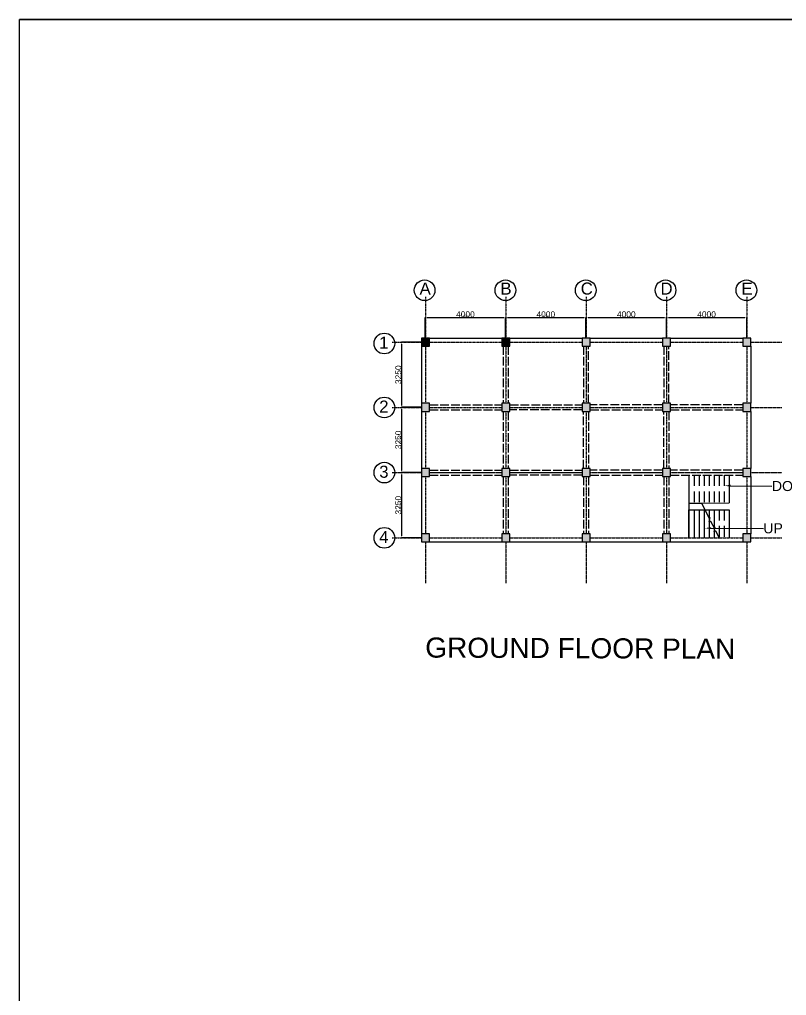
# Model space of a CAD drawing. Header units: inches. Extents: x -3102 to 105348, y -51805 to 114594.
# Drawn here: x -3102 to 35091, y 10228 to 58839 of the extents above; entities that cross this region are included whole.
import ezdxf
from ezdxf import colors
from ezdxf.entities.mleader import LeaderData, LeaderLine
from ezdxf.math import Vec2, Vec3

# ---------------------------------------------------------------- set-up
doc = ezdxf.new("R2010")
doc.units = ezdxf.units.IN
doc.header["$LTSCALE"] = 36
doc.header["$MEASUREMENT"] = 0
for name, pattern in [('ACAD_ISO02W100', [15, 12, -3]), ('BORDER', [1.75, 0.5, -0.25, 0.5, -0.25, 0, -0.25]), ('CENTER', [2, 1.25, -0.25, 0.25, -0.25]), ('DASHED', [0.75, 0.5, -0.25])]:
    doc.linetypes.add(name, pattern=pattern)
doc.layers.get('0').update_dxf_attribs({"linetype": 'CENTER'})
for name, color, linetype in [('beam', 120, 'ACAD_ISO02W100'), ('col', 240, 'Continuous'), ('dim', 51, 'Continuous'), ('row', 120, 'Continuous')]:
    doc.layers.add(name, color=color, linetype=linetype)
doc.styles.add('Annotative', font='arial.ttf')
doc.styles.get("Standard").update_dxf_attribs({"font": 'arial.ttf', "height": 1})
doc.dimstyles.new('Annotative', dxfattribs={"dimscale": 0, "dimtxt": 100, "dimasz": 100, "dimexe": 0.18, "dimexo": 0.0625, "dimgap": 1, "dimtad": 1, "dimtoh": 1, "dimdec": 0, "dimzin": 0, "dimdsep": 46, "dimtxsty": 'Annotative', "dimcen": 0.09, "dimclrt": 2, "dimadec": 0, "dimazin": 0, "dimtfac": 1, "dimtdec": 0, "dimtofl": 0, "dimtmove": 0, "dimatfit": 3, "dimfxl": 1, "dimtfillclr": 2, "dimtolj": 1, "dimtzin": 0, "dimarcsym": 0})

# ---------------------------------------------------------------- blocks, each defined once
blk = doc.blocks.new('*D1')
at = {"layer": 'Defpoints', "color": 0, "linetype": 'CENTER', "lineweight": -2, "ltscale": 30, "transparency": 16777216}
for p in [(21112, 43997), (17112, 42972), (21112, 42972)]:
    blk.add_point(p, dxfattribs=at)
at = {"layer": 'dim', "color": 0, "linetype": 'CENTER', "lineweight": -2, "ltscale": 30, "transparency": 16777216}
for p, q in [((17112, 42972), (17112, 43997)), ((17212, 43997), (21012, 43997)), ((21112, 42972), (21112, 43997))]:
    blk.add_line(p, q, dxfattribs=at)
for points in [[(17212, 44014), (17212, 43980), (17112, 43997)], [(21012, 44014), (21012, 43980), (21112, 43997)]]:
    blk.add_solid(points, dxfattribs=at)
at = {"layer": 'dim', "color": 2, "linetype": 'CENTER', "lineweight": -3, "ltscale": 30, "transparency": 16777216, "insert": (19112, 44049), "char_height": 100, "attachment_point": 5, "style": 'Annotative'}
blk.add_mtext('\\A1;4000', dxfattribs=at)
blk = doc.blocks.new('*D2')
at = {"layer": 'Defpoints', "color": 0, "linetype": 'CENTER', "lineweight": -2, "ltscale": 30, "transparency": 16777216}
for p in [(25112, 43997), (21112, 42972), (25112, 42972)]:
    blk.add_point(p, dxfattribs=at)
at = {"layer": 'dim', "color": 0, "linetype": 'CENTER', "lineweight": -2, "ltscale": 30, "transparency": 16777216}
for p, q in [((21112, 42972), (21112, 43997)), ((21212, 43997), (25012, 43997)), ((25112, 42972), (25112, 43997))]:
    blk.add_line(p, q, dxfattribs=at)
for points in [[(21212, 44014), (21212, 43980), (21112, 43997)], [(25012, 44014), (25012, 43980), (25112, 43997)]]:
    blk.add_solid(points, dxfattribs=at)
at = {"layer": 'dim', "color": 2, "linetype": 'CENTER', "lineweight": -3, "ltscale": 30, "transparency": 16777216, "insert": (23112, 44049), "char_height": 100, "attachment_point": 5, "style": 'Annotative'}
blk.add_mtext('\\A1;4000', dxfattribs=at)
blk = doc.blocks.new('*D3')
at = {"layer": 'Defpoints', "color": 0, "linetype": 'CENTER', "lineweight": -2, "ltscale": 30, "transparency": 16777216}
for p in [(16912, 39522), (15917, 36272), (16912, 36272)]:
    blk.add_point(p, dxfattribs=at)
at = {"layer": 'dim', "color": 0, "linetype": 'CENTER', "lineweight": -2, "ltscale": 30, "transparency": 16777216}
for p, q in [((16912, 39522), (15916, 39522)), ((15917, 39422), (15917, 36372)), ((16912, 36272), (15916, 36272))]:
    blk.add_line(p, q, dxfattribs=at)
for points in [[(15900, 39422), (15933, 39422), (15917, 39522)], [(15900, 36372), (15933, 36372), (15917, 36272)]]:
    blk.add_solid(points, dxfattribs=at)
at = {"layer": 'dim', "color": 2, "linetype": 'CENTER', "lineweight": -3, "ltscale": 30, "transparency": 16777216, "insert": (15864, 37897), "char_height": 100, "attachment_point": 5, "rotation": 90, "style": 'Annotative'}
blk.add_mtext('\\A1;3250', dxfattribs=at)
blk = doc.blocks.new('*D4')
at = {"layer": 'Defpoints', "color": 0, "linetype": 'CENTER', "lineweight": -2, "ltscale": 30, "transparency": 16777216}
for p in [(16912, 36272), (15918, 33022), (16912, 33022)]:
    blk.add_point(p, dxfattribs=at)
at = {"layer": 'dim', "color": 0, "linetype": 'CENTER', "lineweight": -2, "ltscale": 30, "transparency": 16777216}
for p, q in [((16912, 36272), (15918, 36272)), ((15918, 36172), (15918, 33122)), ((16912, 33022), (15918, 33022))]:
    blk.add_line(p, q, dxfattribs=at)
for points in [[(15901, 36172), (15935, 36172), (15918, 36272)], [(15901, 33122), (15935, 33122), (15918, 33022)]]:
    blk.add_solid(points, dxfattribs=at)
at = {"layer": 'dim', "color": 2, "linetype": 'CENTER', "lineweight": -3, "ltscale": 30, "transparency": 16777216, "insert": (15866, 34647), "char_height": 100, "attachment_point": 5, "rotation": 90, "style": 'Annotative'}
blk.add_mtext('\\A1;3250', dxfattribs=at)
blk = doc.blocks.new('*D5')
at = {"layer": 'Defpoints', "color": 0, "lineweight": -2, "ltscale": 30, "transparency": 16777216}
for p in [(33112, 43997), (29112, 42972), (33112, 42972)]:
    blk.add_point(p, dxfattribs=at)
at = {"layer": 'dim', "color": 0, "lineweight": -2, "ltscale": 30, "transparency": 16777216}
for p, q in [((29112, 42972), (29112, 43997)), ((29212, 43997), (33012, 43997)), ((33112, 42972), (33112, 43997))]:
    blk.add_line(p, q, dxfattribs=at)
for points in [[(29212, 44014), (29212, 43980), (29112, 43997)], [(33012, 44014), (33012, 43980), (33112, 43997)]]:
    blk.add_solid(points, dxfattribs=at)
at = {"layer": 'dim', "color": 1, "lineweight": -3, "ltscale": 30, "transparency": 16777216, "insert": (31112, 44151), "char_height": 300, "attachment_point": 5, "style": 'Annotative'}
blk.add_mtext('\\A1;4000', dxfattribs=at)
blk = doc.blocks.new('*D6')
at = {"layer": 'Defpoints', "color": 0, "lineweight": -2, "ltscale": 30, "transparency": 16777216}
for p in [(29115, 43997), (25115, 42972), (29115, 42972)]:
    blk.add_point(p, dxfattribs=at)
at = {"layer": 'dim', "color": 0, "lineweight": -2, "ltscale": 30, "transparency": 16777216}
for p, q in [((25115, 42972), (25115, 43997)), ((25215, 43997), (29015, 43997)), ((29115, 42972), (29115, 43997))]:
    blk.add_line(p, q, dxfattribs=at)
for points in [[(25215, 44014), (25215, 43980), (25115, 43997)], [(29015, 44014), (29015, 43980), (29115, 43997)]]:
    blk.add_solid(points, dxfattribs=at)
at = {"layer": 'dim', "color": 1, "lineweight": -3, "ltscale": 30, "transparency": 16777216, "insert": (27115, 44151), "char_height": 300, "attachment_point": 5, "style": 'Annotative'}
blk.add_mtext('\\A1;4000', dxfattribs=at)
blk = doc.blocks.new('*D7')
at = {"layer": 'Defpoints', "color": 0, "lineweight": -2, "ltscale": 30, "transparency": 16777216}
for p in [(25107, 43997), (21107, 42972), (25107, 42972)]:
    blk.add_point(p, dxfattribs=at)
at = {"layer": 'dim', "color": 0, "lineweight": -2, "ltscale": 30, "transparency": 16777216}
for p, q in [((21107, 42972), (21107, 43997)), ((21207, 43997), (25007, 43997)), ((25107, 42972), (25107, 43997))]:
    blk.add_line(p, q, dxfattribs=at)
for points in [[(21207, 44014), (21207, 43980), (21107, 43997)], [(25007, 44014), (25007, 43980), (25107, 43997)]]:
    blk.add_solid(points, dxfattribs=at)
at = {"layer": 'dim', "color": 1, "lineweight": -3, "ltscale": 30, "transparency": 16777216, "insert": (23107, 44151), "char_height": 300, "attachment_point": 5, "style": 'Annotative'}
blk.add_mtext('\\A1;4000', dxfattribs=at)
blk = doc.blocks.new('*D8')
at = {"layer": 'Defpoints', "color": 0, "lineweight": -2, "ltscale": 30, "transparency": 16777216}
for p in [(21104, 43997), (17104, 42972), (21104, 42972)]:
    blk.add_point(p, dxfattribs=at)
at = {"layer": 'dim', "color": 0, "lineweight": -2, "ltscale": 30, "transparency": 16777216}
for p, q in [((17104, 42972), (17104, 43997)), ((17204, 43997), (21004, 43997)), ((21104, 42972), (21104, 43997))]:
    blk.add_line(p, q, dxfattribs=at)
for points in [[(17204, 44014), (17204, 43980), (17104, 43997)], [(21004, 44014), (21004, 43980), (21104, 43997)]]:
    blk.add_solid(points, dxfattribs=at)
at = {"layer": 'dim', "color": 1, "lineweight": -3, "ltscale": 30, "transparency": 16777216, "insert": (19104, 44151), "char_height": 300, "attachment_point": 5, "style": 'Annotative'}
blk.add_mtext('\\A1;4000', dxfattribs=at)
blk = doc.blocks.new('*D9')
at = {"layer": 'Defpoints', "color": 0, "lineweight": -2, "ltscale": 30, "transparency": 16777216}
for p in [(16912, 42772), (15916, 39522), (16912, 39522)]:
    blk.add_point(p, dxfattribs=at)
at = {"layer": 'dim', "color": 0, "lineweight": -2, "ltscale": 30, "transparency": 16777216}
for p, q in [((16912, 42772), (15916, 42772)), ((15916, 42672), (15916, 39622)), ((16912, 39522), (15916, 39522))]:
    blk.add_line(p, q, dxfattribs=at)
for points in [[(15900, 42672), (15933, 42672), (15916, 42772)], [(15900, 39622), (15933, 39622), (15916, 39522)]]:
    blk.add_solid(points, dxfattribs=at)
at = {"layer": 'dim', "color": 1, "lineweight": -3, "ltscale": 30, "transparency": 16777216, "insert": (15762, 41147), "char_height": 300, "attachment_point": 5, "rotation": 90, "style": 'Annotative'}
blk.add_mtext('\\A1;3250', dxfattribs=at)
blk = doc.blocks.new('*D10')
at = {"layer": 'Defpoints', "color": 0, "lineweight": -2, "ltscale": 30, "transparency": 16777216}
for p in [(16912, 39525), (15916, 36275), (16912, 36275)]:
    blk.add_point(p, dxfattribs=at)
at = {"layer": 'dim', "color": 0, "lineweight": -2, "ltscale": 30, "transparency": 16777216}
for p, q in [((16912, 39525), (15916, 39525)), ((15916, 39425), (15916, 36375)), ((16912, 36275), (15916, 36275))]:
    blk.add_line(p, q, dxfattribs=at)
for points in [[(15900, 39425), (15933, 39425), (15916, 39525)], [(15900, 36375), (15933, 36375), (15916, 36275)]]:
    blk.add_solid(points, dxfattribs=at)
at = {"layer": 'dim', "color": 1, "lineweight": -3, "ltscale": 30, "transparency": 16777216, "insert": (15762, 37900), "char_height": 300, "attachment_point": 5, "rotation": 90, "style": 'Annotative'}
blk.add_mtext('\\A1;3250', dxfattribs=at)
blk = doc.blocks.new('*D11')
at = {"layer": 'Defpoints', "color": 0, "lineweight": -2, "ltscale": 30, "transparency": 16777216}
for p in [(16913, 36272), (15918, 33022), (16913, 33022)]:
    blk.add_point(p, dxfattribs=at)
at = {"layer": 'dim', "color": 0, "lineweight": -2, "ltscale": 30, "transparency": 16777216}
for p, q in [((16913, 36272), (15918, 36272)), ((15918, 36172), (15918, 33122)), ((16913, 33022), (15918, 33022))]:
    blk.add_line(p, q, dxfattribs=at)
for points in [[(15901, 36172), (15935, 36172), (15918, 36272)], [(15901, 33122), (15935, 33122), (15918, 33022)]]:
    blk.add_solid(points, dxfattribs=at)
at = {"layer": 'dim', "color": 1, "lineweight": -3, "ltscale": 30, "transparency": 16777216, "insert": (15764, 34647), "char_height": 300, "attachment_point": 5, "rotation": 90, "style": 'Annotative'}
blk.add_mtext('\\A1;3250', dxfattribs=at)

msp = doc.modelspace()

# ---------------------------------------------------------------- hatches: boundary and pattern name
at = {"layer": 'dim', "lineweight": -3, "true_color": 0xcd2027}
h = msp.add_hatch(color=242, dxfattribs=at)
h.dxf.hatch_style = 1
h.paths.add_polyline_path([(17111.752, 42972.006), (16911.752, 42972.006), (16911.752, 42772.006), (17111.752, 42772.006)])
h.paths.add_polyline_path([(17311.752, 42972.006), (17111.752, 42972.006), (17111.752, 42772.006), (17311.752, 42772.006)])
h.paths.add_polyline_path([(17311.752, 42772.006), (17111.752, 42772.006), (17111.752, 42572.006), (17311.752, 42572.006)])
h.paths.add_polyline_path([(17111.752, 42772.006), (16911.752, 42772.006), (16911.752, 42572.006), (17111.752, 42572.006)])
at = {"layer": 'dim', "lineweight": -3}
h = msp.add_hatch(color=1, dxfattribs=at)
h.dxf.hatch_style = 1
h.paths.add_polyline_path([(24911.752, 42572.006), (25311.752, 42572.006), (25311.752, 42972.006), (24911.752, 42972.006)])
h.paths.add_polyline_path([(28911.752, 42572.006), (29311.752, 42572.006), (29311.752, 42972.006), (28911.752, 42972.006)])
h.paths.add_polyline_path([(33311.752, 42572.006), (33311.752, 42972.006), (32911.752, 42972.006), (32911.752, 42572.006)])
h.paths.add_polyline_path([(33311.752, 39322.006), (33311.752, 39722.006), (32911.752, 39722.006), (32911.752, 39322.006)])
h.paths.add_polyline_path([(33311.752, 36072.006), (33311.752, 36472.006), (32911.752, 36472.006), (32911.752, 36072.006)])
h.paths.add_polyline_path([(33311.752, 32822.006), (33311.752, 33222.006), (32911.752, 33222.006), (32911.752, 32822.006)])
h.paths.add_polyline_path([(28911.752, 32822.006), (29311.752, 32822.006), (29311.752, 33222.006), (28911.752, 33222.006)])
h.paths.add_polyline_path([(28911.752, 36072.006), (29311.752, 36072.006), (29311.752, 36472.006), (28911.752, 36472.006)])
h.paths.add_polyline_path([(28911.752, 39722.006), (28911.752, 39322.006), (29311.752, 39322.006), (29311.752, 39722.006)])
h.paths.add_polyline_path([(24911.752, 39322.006), (25311.752, 39322.006), (25311.752, 39722.006), (24911.752, 39722.006)])
h.paths.add_polyline_path([(24911.752, 36072.006), (25311.752, 36072.006), (25311.752, 36472.006), (24911.752, 36472.006)])
h.paths.add_polyline_path([(25311.752, 33222.006), (24911.752, 33222.006), (24911.752, 32822.006), (25311.752, 32822.006)])
h.paths.add_polyline_path([(20911.752, 36072.006), (21311.752, 36072.006), (21311.752, 36472.006), (20911.752, 36472.006)])
h.paths.add_polyline_path([(21311.752, 39722.006), (20911.752, 39722.006), (20911.752, 39322.006), (21311.752, 39322.006)])
h.paths.add_polyline_path([(16911.752, 39322.006), (17311.752, 39322.006), (17311.752, 39722.006), (16911.752, 39722.006)])
h.paths.add_polyline_path([(16911.752, 36472.006), (16911.752, 36072.006), (17311.752, 36072.006), (17311.752, 36472.006)])
h.paths.add_polyline_path([(17311.752, 32822.006), (17311.752, 33222.006), (16911.752, 33222.006), (16911.752, 32822.006)])
h.paths.add_polyline_path([(21311.752, 32822.006), (21311.752, 33222.006), (20911.752, 33222.006), (20911.752, 32822.006)])
h = msp.add_hatch(color=5, dxfattribs=at)
h.dxf.hatch_style = 1
h.paths.add_polyline_path([(16911.752, 42972.006), (16911.752, 42572.006), (17311.752, 42572.006), (17311.752, 42972.006)])
h.paths.add_polyline_path([(21311.752, 42972.006), (20911.752, 42972.006), (20911.752, 42572.006), (21311.752, 42572.006)])
h.paths.add_polyline_path([(25311.752, 42972.006), (24911.752, 42972.006), (24911.752, 42572.006), (25311.752, 42572.006)])
h.paths.add_polyline_path([(28911.752, 42972.006), (28911.752, 42572.006), (29311.752, 42572.006), (29311.752, 42972.006)])
h.paths.add_polyline_path([(32911.752, 42972.006), (32911.752, 42572.006), (33311.752, 42572.006), (33311.752, 42972.006)])
h.paths.add_polyline_path([(33311.752, 39322.006), (33311.752, 39722.006), (32911.752, 39722.006), (32911.752, 39322.006)])
h.paths.add_polyline_path([(28911.752, 39322.006), (29311.752, 39322.006), (29311.752, 39722.006), (28911.752, 39722.006)])
h.paths.add_polyline_path([(24911.752, 39322.006), (25311.752, 39322.006), (25311.752, 39722.006), (24911.752, 39722.006)])
h.paths.add_polyline_path([(20911.752, 39322.006), (21311.752, 39322.006), (21311.752, 39722.006), (20911.752, 39722.006)])
h.paths.add_polyline_path([(16911.752, 39322.006), (17311.752, 39322.006), (17311.752, 39722.006), (16911.752, 39722.006)])
h.paths.add_polyline_path([(17311.752, 36472.006), (16911.752, 36472.006), (16911.752, 36072.006), (17311.752, 36072.006)])
h.paths.add_polyline_path([(21311.752, 36072.006), (21311.752, 36472.006), (20911.752, 36472.006), (20911.752, 36072.006)])
h.paths.add_polyline_path([(24911.752, 36472.006), (24911.752, 36072.006), (25311.752, 36072.006), (25311.752, 36472.006)])
h.paths.add_polyline_path([(29311.752, 36472.006), (28911.752, 36472.006), (28911.752, 36072.006), (29311.752, 36072.006)])
h.paths.add_polyline_path([(33311.752, 36072.006), (33311.752, 36472.006), (32911.752, 36472.006), (32911.752, 36072.006)])
h.paths.add_polyline_path([(32911.752, 33222.006), (32911.752, 32822.006), (33311.752, 32822.006), (33311.752, 33222.006)])
h.paths.add_polyline_path([(29311.752, 32822.006), (29311.752, 33222.006), (28911.752, 33222.006), (28911.752, 32822.006)])
h.paths.add_polyline_path([(24911.752, 33222.006), (24911.752, 32822.006), (25311.752, 32822.006), (25311.752, 33222.006)])
h.paths.add_polyline_path([(20911.752, 32822.006), (21311.752, 32822.006), (21311.752, 33222.006), (20911.752, 33222.006)])
h.paths.add_polyline_path([(16911.752, 32822.006), (17311.752, 32822.006), (17311.752, 33222.006), (16911.752, 33222.006)])
at = {"layer": 'dim', "lineweight": -3, "true_color": 0xed1f24}
h = msp.add_hatch(dxfattribs=at)
h.set_pattern_fill('ANSI31', color=240)
h.set_pattern_definition([(45, (553.25156, 20963.00555), (-0.08838834765, 0.08838834765), [])])
h.paths.add_polyline_path([(16911.752, 42972.006), (16911.752, 42572.006), (17311.752, 42572.006), (17311.752, 42972.006)])
at = {"layer": 'dim', "linetype": 'CENTER', "lineweight": -3, "ltscale": 30, "true_color": 0xed1f24}
h = msp.add_hatch(color=240, dxfattribs=at)
h.dxf.hatch_style = 1
h.paths.add_polyline_path([(16911.752, 42572.006), (17311.752, 42572.006), (17311.752, 42972.006), (16911.752, 42972.006)])
at = {"layer": 'dim', "lineweight": -3}
h = msp.add_hatch(color=1, dxfattribs=at)
h.dxf.hatch_style = 1
h.paths.add_polyline_path([(20911.752, 42572.006), (21311.752, 42572.006), (21311.752, 42972.006), (20911.752, 42972.006)])

# ---------------------------------------------------------------- linework, layer by layer
at = {"color": 1, "lineweight": -3}
for p, q in [((17111.752, 45022.006), (17111.752, 42972.006)), ((21111.752, 45022.006), (21111.752, 42972.006)), ((25111.752, 45022.006), (25111.752, 42972.006)), ((29111.752, 45022.006), (29111.752, 42972.006)), ((33111.752, 45022.006), (33111.752, 42972.006)), ((15460.752, 42772.006), (16911.752, 42772.006)), ((15460.752, 39522.006), (16911.752, 39522.006)), ((15460.752, 33022.006), (16911.752, 33022.006))]:
    msp.add_line(p, q, dxfattribs=at)
at = {"lineweight": -3}
for p, q in [((17111.752, 42572.006), (17111.752, 39722.006)), ((17311.752, 42772.006), (20911.752, 42772.006)), ((21111.752, 42572.006), (21111.752, 39722.006)), ((21311.752, 42772.006), (24911.752, 42772.006)), ((25111.752, 42572.006), (25111.752, 39722.006)), ((25311.752, 42772.006), (28911.752, 42772.006)), ((29111.752, 42572.006), (29111.752, 39722.006)), ((29311.752, 42772.006), (32911.752, 42772.006)), ((33111.752, 42572.006), (33111.752, 39722.006)), ((33311.752, 42772.006), (34853.252, 42772.006)), ((17311.752, 39522.006), (20911.752, 39522.006)), ((21311.752, 39522.006), (24911.752, 39522.006)), ((25311.752, 39522.006), (28911.752, 39522.006)), ((29311.752, 39522.006), (32911.752, 39522.006)), ((33311.752, 39522.006), (34853.252, 39522.006)), ((17111.752, 39322.006), (17111.752, 36472.006)), ((21111.752, 39322.006), (21111.752, 36472.006)), ((25111.752, 39322.006), (25111.752, 36472.006)), ((29111.752, 39322.006), (29111.752, 36472.006)), ((33111.752, 39322.006), (33111.752, 36472.006)), ((17111.752, 36072.006), (17111.752, 33222.006)), ((21111.752, 36072.006), (21111.752, 33222.006)), ((25111.752, 36072.006), (25111.752, 33222.006)), ((29111.752, 36072.006), (29111.752, 33222.006)), ((33111.752, 36072.006), (33111.752, 33222.006)), ((17311.752, 33022.006), (20911.752, 33022.006)), ((21311.752, 33022.006), (24911.752, 33022.006)), ((25311.752, 33022.006), (28911.752, 33022.006)), ((29311.752, 33022.006), (32911.752, 33022.006)), ((33311.752, 33022.006), (34853.252, 33022.006))]:
    msp.add_line(p, q, dxfattribs=at)
at = {"color": 1, "linetype": 'BORDER', "lineweight": -3}
msp.add_line((15460.752, 36272.006), (16911.752, 36272.006), dxfattribs=at)
at = {"linetype": 'BORDER', "lineweight": -3}
for p, q in [((17311.752, 36272.006), (20911.752, 36272.006)), ((21311.752, 36272.006), (24911.752, 36272.006)), ((25311.752, 36272.006), (28911.752, 36272.006)), ((29311.752, 36272.006), (32911.752, 36272.006)), ((33311.752, 36272.006), (34853.252, 36272.006))]:
    msp.add_line(p, q, dxfattribs=at)
for p, q in [((17111.752, 32822.006), (17111.752, 30772.006)), ((21111.752, 32822.006), (21111.752, 30772.006)), ((25111.752, 32822.006), (25111.752, 30772.006)), ((29111.752, 32822.006), (29111.752, 30772.006)), ((33111.752, 32822.006), (33111.752, 30772.006))]:
    msp.add_line(p, q)
at = {"layer": 'beam', "lineweight": -3}
for p, q in [((20986.752, 42572.006), (20986.752, 39722.006)), ((21236.752, 42572.006), (21236.752, 39722.006)), ((24986.752, 42572.006), (24986.752, 39722.006)), ((25236.752, 39722.006), (25236.752, 42572.006)), ((28986.752, 42572.006), (28986.752, 39722.006)), ((29236.752, 39722.006), (29236.752, 42572.006)), ((17311.752, 39647.006), (20911.752, 39647.006)), ((17311.752, 39397.006), (20911.752, 39397.006)), ((21311.752, 39647.006), (24911.752, 39647.006)), ((24911.752, 39397.006), (21311.752, 39397.006)), ((28911.752, 39647.006), (25311.752, 39647.006)), ((25311.752, 39397.006), (28911.752, 39397.006)), ((32911.752, 39647.006), (29311.752, 39647.006)), ((29311.752, 39397.006), (32911.752, 39397.006)), ((20986.752, 39322.006), (20986.752, 36472.006)), ((21236.752, 39322.006), (21236.752, 36472.006)), ((24986.752, 36472.006), (24986.752, 39322.006)), ((25236.752, 39322.006), (25236.752, 36472.006)), ((28986.752, 36472.006), (28986.752, 39322.006)), ((29236.752, 39322.006), (29236.752, 36472.006)), ((17311.752, 36397.006), (20911.752, 36397.006)), ((17311.752, 36147.006), (20911.752, 36147.006)), ((20986.752, 36072.006), (20986.752, 33222.006)), ((21236.752, 36072.006), (21236.752, 33222.006)), ((21311.752, 36397.006), (24911.752, 36397.006)), ((24911.752, 36147.006), (21311.752, 36147.006)), ((24986.752, 36072.006), (24986.752, 33222.006)), ((25236.752, 36072.006), (25236.752, 33222.006)), ((28911.752, 36397.006), (25311.752, 36397.006)), ((25311.752, 36147.006), (28911.752, 36147.006)), ((28986.752, 36072.006), (28986.752, 33222.006)), ((29236.752, 36072.006), (29236.752, 33222.006)), ((32911.752, 36397.006), (29311.752, 36397.006)), ((29311.752, 36147.006), (32911.752, 36147.006))]:
    msp.add_line(p, q, dxfattribs=at)
at = {"layer": 'col', "lineweight": -3}
for points in [[(16911.752, 42572.006), (17311.752, 42572.006), (17311.752, 42972.006), (16911.752, 42972.006)], [(20911.752, 42572.006), (21311.752, 42572.006), (21311.752, 42972.006), (20911.752, 42972.006)], [(24911.752, 42572.006), (25311.752, 42572.006), (25311.752, 42972.006), (24911.752, 42972.006)], [(28911.752, 42572.006), (29311.752, 42572.006), (29311.752, 42972.006), (28911.752, 42972.006)], [(32911.752, 42572.006), (33311.752, 42572.006), (33311.752, 42972.006), (32911.752, 42972.006)], [(16911.752, 39322.006), (17311.752, 39322.006), (17311.752, 39722.006), (16911.752, 39722.006)], [(20911.752, 39322.006), (21311.752, 39322.006), (21311.752, 39722.006), (20911.752, 39722.006)], [(24911.752, 39322.006), (25311.752, 39322.006), (25311.752, 39722.006), (24911.752, 39722.006)], [(28911.752, 39322.006), (29311.752, 39322.006), (29311.752, 39722.006), (28911.752, 39722.006)], [(32911.752, 39322.006), (33311.752, 39322.006), (33311.752, 39722.006), (32911.752, 39722.006)], [(16911.752, 36072.006), (17311.752, 36072.006), (17311.752, 36472.006), (16911.752, 36472.006)], [(20911.752, 36072.006), (21311.752, 36072.006), (21311.752, 36472.006), (20911.752, 36472.006)], [(24911.752, 36072.006), (25311.752, 36072.006), (25311.752, 36472.006), (24911.752, 36472.006)], [(28911.752, 36072.006), (29311.752, 36072.006), (29311.752, 36472.006), (28911.752, 36472.006)], [(32911.752, 36072.006), (33311.752, 36072.006), (33311.752, 36472.006), (32911.752, 36472.006)], [(16911.752, 32822.006), (17311.752, 32822.006), (17311.752, 33222.006), (16911.752, 33222.006)], [(20911.752, 32822.006), (21311.752, 32822.006), (21311.752, 33222.006), (20911.752, 33222.006)], [(24911.752, 32822.006), (25311.752, 32822.006), (25311.752, 33222.006), (24911.752, 33222.006)], [(28911.752, 32822.006), (29311.752, 32822.006), (29311.752, 33222.006), (28911.752, 33222.006)], [(32911.752, 32822.006), (33311.752, 32822.006), (33311.752, 33222.006), (32911.752, 33222.006)]]:
    msp.add_lwpolyline(points, close=True, dxfattribs=at)
at = {"layer": 'Defpoints', "lineweight": -3, "ltscale": 30}
for p, q in [((30236.752, 36147.006), (30236.752, 33022.006)), ((32236.752, 36147.006), (32236.752, 34763.247)), ((30236.752, 34747.006), (30854.688, 34752.024)), ((30854.688, 34752.024), (31238.208, 33999.813)), ((30486.752, 34422.006), (30486.752, 33022.006)), ((30736.752, 34422.006), (30736.752, 33022.006)), ((30986.752, 34422.006), (30986.752, 33022.006)), ((31236.752, 34422.006), (31236.752, 33022.006)), ((31486.752, 34422.006), (31486.752, 33022.006)), ((32236.752, 34422.006), (32236.752, 33022.006)), ((31236.752, 33813.299), (31293.062, 34025.894)), ((31311.584, 33855.899), (31486.752, 33512.338)), ((31486.752, 33332.815), (31532.743, 33533.187)), ((31555.572, 33377.359), (31736.752, 33022.006))]:
    msp.add_line(p, q, dxfattribs=at)
at = {"layer": 'Defpoints', "linetype": 'DASHED', "lineweight": -3, "ltscale": 30}
for p, q in [((30486.752, 36147.006), (30486.752, 34749.036)), ((30736.752, 36147.006), (30736.752, 34751.066)), ((30986.752, 36147.006), (30986.752, 34753.096)), ((31236.752, 36147.006), (31236.752, 34755.126)), ((31486.752, 36147.006), (31486.752, 34757.156)), ((31736.752, 36147.006), (31736.752, 34759.186)), ((31986.752, 36147.006), (31986.752, 34761.217)), ((31736.752, 34422.006), (31736.752, 33022.006)), ((31986.752, 34422.006), (31986.752, 33022.006))]:
    msp.add_line(p, q, dxfattribs=at)
at = {"layer": 'Defpoints', "linetype": 'Continuous', "lineweight": -2, "ltscale": 30}
for points in [[(-3101.5, 58838.637), (105347.5, 58838.637), (105347.5, -51804.863), (-3101.5, -51804.863)], [(-3101.5, 58838.637), (105347.5, 58838.637), (105347.5, 58838.637), (-3101.5, 58838.637)]]:
    msp.add_lwpolyline(points, close=True, dxfattribs=at)
at = {"layer": 'Defpoints', "lineweight": -3, "ltscale": 30}
for points in [[(30236.752, 36147.006), (30236.752, 34747.006), (32236.752, 34763.247)], [(30236.752, 33022.006), (30236.752, 34422.006), (32236.752, 34422.006)]]:
    msp.add_lwpolyline(points, dxfattribs=at)
for radius, start, end in [(1097.567, 113.8440346, 117.1005245), (936.026, 117.0151273, 122.287856), (550.387, 111.7565981, 117.0151273), (398.876, 117.0151273, 128.8115417)]:
    msp.add_arc((31736.752, 33022.006), radius, start, end, dxfattribs=at)
at = {"layer": 'dim', "color": 1, "lineweight": -3, "ltscale": 30}
for centre in [(17071.725, 45351.97), (21096.887, 45351.97), (25096.887, 45351.97), (29068.366, 45351.97), (33096.887, 45351.97), (15065.785, 42702.482), (15065.785, 39515.505), (15065.785, 36272.006), (15065.785, 33022.006)]:
    msp.add_circle(centre, 514.98, dxfattribs=at)
at = {"layer": 'row', "lineweight": -3}
for p, q in [((17311.752, 42972.006), (17311.752, 42972.006)), ((17311.752, 42972.006), (20911.752, 42972.006)), ((21311.752, 42972.006), (24911.752, 42972.006)), ((25311.752, 42972.006), (28911.752, 42972.006)), ((29311.752, 42972.006), (32911.752, 42972.006)), ((16911.752, 42572.006), (16911.752, 39722.006)), ((33311.752, 42572.006), (33311.752, 39722.006)), ((16911.752, 39322.006), (16911.752, 36472.006)), ((33311.752, 39322.006), (33311.752, 36472.006)), ((16911.752, 36072.006), (16911.752, 33222.006)), ((33311.752, 36072.006), (33311.752, 33222.006)), ((17311.752, 32822.006), (20911.752, 32822.006)), ((21311.752, 32822.006), (24911.752, 32822.006)), ((25311.752, 32822.006), (28911.752, 32822.006)), ((29311.752, 32822.006), (32911.752, 32822.006))]:
    msp.add_line(p, q, dxfattribs=at)

# ---------------------------------------------------------------- texts
at = {"layer": 'Defpoints', "lineweight": 0, "ltscale": 30}
msp.add_text('GROUND FLOOR PLAN', height=1000, rotation=359.758943, dxfattribs=at).set_placement((17099.731, 27058.265))
at = {"layer": 'dim', "color": 1, "linetype": 'CENTER', "lineweight": -3, "ltscale": 30, "char_height": 600, "attachment_point": 1}
for s, insert in [('A', (16819.007, 45738.169)), ('B', (20844.168, 45738.169)), ('C', (24844.168, 45738.169)), ('D', (28815.648, 45738.169)), ('E', (32844.168, 45738.169)), ('1', (14809.699, 43046.127)), ('2', (14809.699, 39859.151)), ('3', (14809.699, 36615.651)), ('4', (14809.699, 33365.651))]:
    msp.add_mtext_dynamic_manual_height_columns(s, width=639.22582, gutter_width=1, heights=[0], dxfattribs=dict(at, insert=insert))
at = {"layer": 'dim', "linetype": 'CENTER', "lineweight": -3, "ltscale": 30, "insert": (17068.559, 45974.377), "char_height": 0.00000212, "attachment_point": 1}
msp.add_mtext_dynamic_manual_height_columns('A', width=0.02036, gutter_width=0.0000106, heights=[0], dxfattribs=at)

# ---------------------------------------------------------------- dimensions: what is measured, and where the dimension line sits
at = {"layer": 'dim', "color": 1, "lineweight": -3, "ltscale": 30}
for base, p1, p2, picture, middle in [((21103.741, 43997.006), (17103.741, 42972.006), (21103.741, 42972.006), '*D8', (19103.741, 44151.177)), ((25106.637, 43997.006), (21106.637, 42972.006), (25106.637, 42972.006), '*D7', (23106.637, 44151.177)), ((29115.195, 43997.006), (25115.195, 42972.006), (29115.195, 42972.006), '*D6', (27115.195, 44151.177)), ((33111.752, 43997.006), (29111.752, 42972.006), (33111.752, 42972.006), '*D5', (31111.752, 44151.177))]:
    dim = msp.add_linear_dim(base=base, p1=p1, p2=p2, dimstyle='Annotative', override={"dimtxt": 300, "dimdec": 0, "dimclrt": 1}, dxfattribs=at)
    dim.commit()
    dim.dimension.update_dxf_attribs({"geometry": picture, "text_midpoint": middle})
at = {"layer": 'dim', "color": 1, "linetype": 'CENTER', "lineweight": -3, "ltscale": 30}
for base, p1, p2, picture, middle in [((21111.752, 43997.006), (17111.752, 42972.006), (21111.752, 42972.006), '*D1', (19111.752, 44049.063)), ((25111.752, 43997.006), (21111.752, 42972.006), (25111.752, 42972.006), '*D2', (23111.752, 44049.063))]:
    dim = msp.add_linear_dim(base=base, p1=p1, p2=p2, dimstyle='Annotative', override={"dimdec": 0}, dxfattribs=at)
    dim.commit()
    dim.dimension.update_dxf_attribs({"geometry": picture, "text_midpoint": middle})
at = {"layer": 'dim', "color": 1, "lineweight": -3, "ltscale": 30}
for base, p1, p2, picture, middle in [((15916.401, 39522.006), (16911.752, 42772.006), (16911.752, 39522.006), '*D9', (15762.126, 41147.006)), ((15916.401, 36275.439), (16911.752, 39525.439), (16911.752, 36275.439), '*D10', (15762.126, 37900.439)), ((15917.937, 33022.006), (16913.288, 36272.006), (16913.288, 33022.006), '*D11', (15763.663, 34647.006))]:
    dim = msp.add_linear_dim(base=base, p1=p1, p2=p2, angle=90, dimstyle='Annotative', override={"dimtxt": 300, "dimdec": 0, "dimclrt": 1}, dxfattribs=at)
    dim.commit()
    dim.dimension.update_dxf_attribs({"geometry": picture, "text_midpoint": middle})
at = {"layer": 'dim', "color": 1, "linetype": 'CENTER', "lineweight": -3, "ltscale": 30}
for base, p1, p2, picture, middle in [((15916.581, 36272.006), (16911.752, 39522.006), (16911.752, 36272.006), '*D3', (15864.489, 37897.006)), ((15917.937, 33022.006), (16911.752, 36272.006), (16911.752, 33022.006), '*D4', (15865.846, 34647.006))]:
    dim = msp.add_linear_dim(base=base, p1=p1, p2=p2, angle=90, dimstyle='Annotative', override={"dimdec": 0}, dxfattribs=at)
    dim.commit()
    dim.dimension.update_dxf_attribs({"geometry": picture, "text_midpoint": middle})

# ---------------------------------------------------------------- leaders
at = {"layer": 'Defpoints', "lineweight": -3, "ltscale": 30}
ml = msp.add_multileader_mtext('Standard', dxfattribs=at)
ml.set_content('DOWN', color=256)
ml.set_leader_properties()
ml.build(insert=Vec2(0, 0))
ml.multileader.update_dxf_attribs({"dogleg_length": 0.36, "arrow_head_size": 300})
ctx = ml.context
ctx.base_point, ctx.char_height, ctx.arrow_head_size, ctx.landing_gap_size, ctx.plane_origin = Vec3(34366.912, 35599.377), 500, 300, 0.09, Vec3(32004.816, 35619.72)
notes = []
notes.append((ctx, [(0, (1, 1, 0), (34366.552, 35599.377), (1, 0), 0.36, [(0, [(32004.816, 35619.72)], 0, [])])]))
ctx.mtext.insert, ctx.mtext.flow_direction = Vec3(34367.002, 35853.64), 5
ml = msp.add_multileader_mtext('Standard', dxfattribs=at)
ml.set_content('UP', color=256)
ml.set_leader_properties()
ml.build(insert=Vec2(0, 0))
ml.multileader.update_dxf_attribs({"dogleg_length": 0.36, "arrow_head_size": 300})
ctx = ml.context
ctx.base_point, ctx.char_height, ctx.arrow_head_size, ctx.landing_gap_size, ctx.plane_origin = Vec3(33939.359, 33493.825), 500, 300, 0.09, Vec3(31037.728, 33503.998)
notes.append((ctx, [(0, (1, 1, 0), (33938.999, 33493.825), (1, 0), 0.36, [(0, [(31037.728, 33503.998)], 0, [])])]))
ctx.mtext.insert, ctx.mtext.flow_direction = Vec3(33939.449, 33748.088), 5
for ctx, leaders in notes:
    for number, flags, end, landing, length, lines in leaders:
        leader = LeaderData()
        leader.index, (leader.has_last_leader_line, leader.has_dogleg_vector, leader.attachment_direction) = number, flags
        leader.last_leader_point, leader.dogleg_vector, leader.dogleg_length = Vec3(end), Vec3(landing), length
        for number, points, colour, breaks in lines:
            line = LeaderLine()
            line.index, line.vertices, line.color, line.breaks = number, Vec3.list(points), colors.encode_raw_color(colour), breaks
            leader.lines.append(line)
        ctx.leaders.append(leader)

doc.saveas('drawing.dxf')
